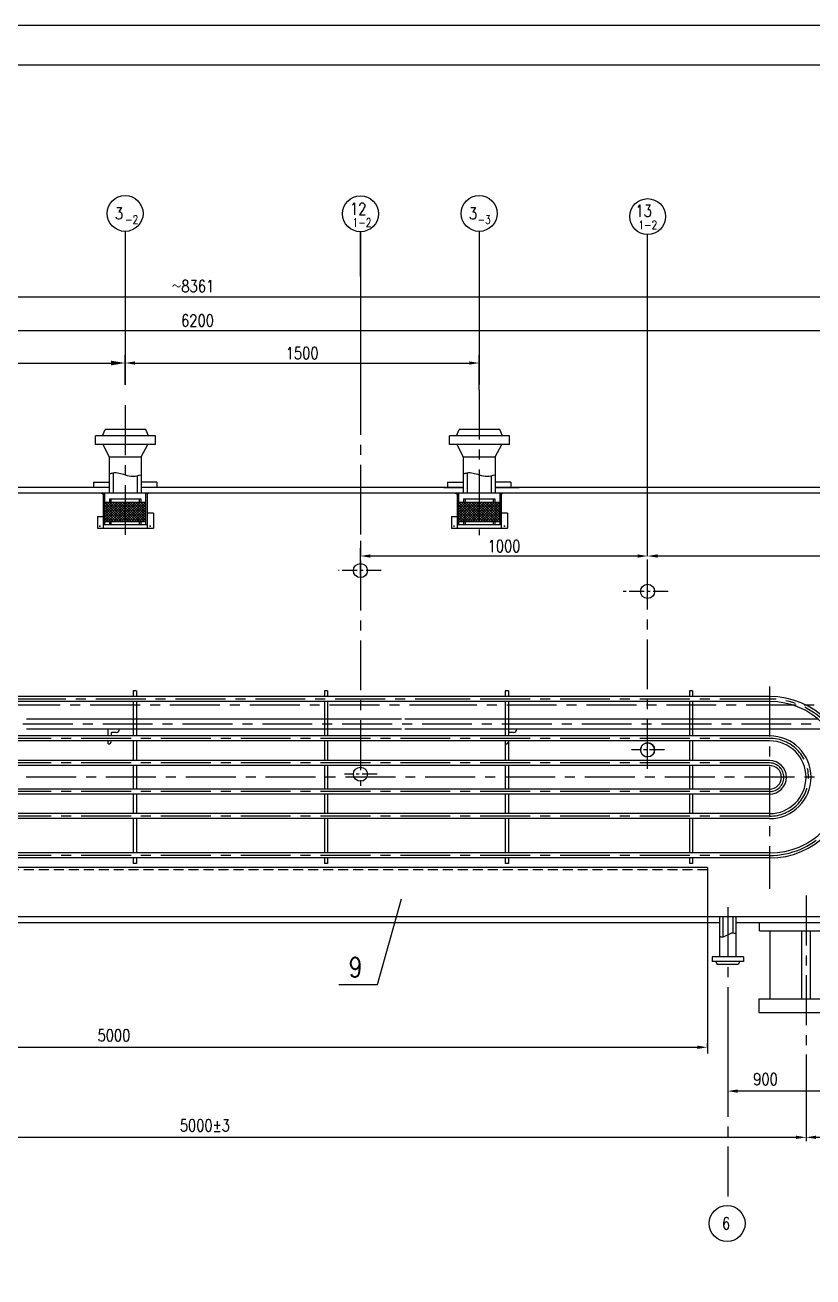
# Model space of a CAD drawing. Extents: x -4889 to 4059, y -4163 to -1605.
# Drawn here: x 3036.4 to 3233.8, y -3360.7 to -3046.9 of the extents above; entities that cross this region are included whole.
import ezdxf

# ---------------------------------------------------------------- set-up
doc = ezdxf.new("R2010")
doc.units = 0
doc.header["$LTSCALE"] = 5
doc.header["$MEASUREMENT"] = 0
for name, pattern in [('CENTERX2', [4, 2.5, -0.5, 0.5, -0.5]), ('DASHED', [0.75, 0.5, -0.25]), ('HIDDENX2', [0.75, 0.5, -0.25]), ('PHANTOM', [2.5, 1.25, -0.25, 0.25, -0.25, 0.25, -0.25])]:
    doc.linetypes.add(name, pattern=pattern)
doc.layers.get('0').update_dxf_attribs({"linetype": 'CONTINUOUS'})
doc.layers.get('DEFPOINTS').update_dxf_attribs({"linetype": 'CONTINUOUS'})
for name, color, linetype in [('0120001001', 7, 'CONTINUOUS'), ('0130001001', 1, 'CONTINUOUS'), ('0190001001', 1, 'CONTINUOUS'), ('0300001001', 1, 'CONTINUOUS'), ('CENTER', 7, 'CENTERX2'), ('CON', 7, 'CONTINUOUS'), ('DIMMEN', 7, 'CONTINUOUS'), ('HIDDEN', 5, 'HIDDENX2'), ('RED', 1, 'CONTINUOUS'), ('THICK', 1, 'CONTINUOUS'), ('YELLOW', 2, 'CONTINUOUS')]:
    doc.layers.add(name, color=color, linetype=linetype)
doc.styles.add('XW', font='ROMANS.SHX', dxfattribs={"width": 0.8, "height": 3})
doc.dimstyles.new('ARROWS', dxfattribs={"dimtxt": 3, "dimasz": 3.5, "dimexe": 1, "dimexo": 0, "dimgap": 1, "dimtad": 1, "dimdec": 4, "dimzin": 0, "dimdsep": 46, "dimtxsty": 'XW', "dimcen": 0.09, "dimclrt": 3, "dimadec": 0, "dimazin": 0, "dimtfac": 0.266667, "dimtdec": 4, "dimtmove": 2, "dimatfit": 3, "dimfxl": 0, "dimtolj": 1, "dimtzin": 0, "dimarcsym": 0})
doc.dimstyles.new('DIM1', dxfattribs={"dimtxt": 3, "dimasz": 3, "dimexe": 2, "dimexo": 1, "dimgap": 1, "dimtad": 0, "dimdec": 4, "dimzin": 0, "dimdsep": 46, "dimtxsty": 'XW', "dimcen": 2, "dimclrd": 7, "dimclre": 7, "dimclrt": 3, "dimadec": 0, "dimazin": 0, "dimtfac": 0.666667, "dimtdec": 4, "dimtofl": 0, "dimtmove": 2, "dimatfit": 3, "dimfxl": 0, "dimtvp": 1.333333, "dimtolj": 1, "dimtzin": 0, "dimarcsym": 0})
doc.dimstyles.new('DIM1$0', dxfattribs={"dimtxt": 3, "dimasz": 3, "dimexe": 2, "dimexo": 0, "dimgap": 1, "dimtad": 0, "dimdec": 4, "dimzin": 0, "dimdsep": 46, "dimtxsty": 'XW', "dimcen": 2, "dimclrd": 7, "dimclre": 7, "dimclrt": 3, "dimadec": 0, "dimazin": 0, "dimtfac": 0.666667, "dimtdec": 4, "dimtmove": 0, "dimatfit": 3, "dimfxl": 0, "dimtvp": 1.333333, "dimtolj": 1, "dimtzin": 0, "dimarcsym": 0})

# ---------------------------------------------------------------- blocks, each defined once
blk = doc.blocks.new('*D170')
at = {"layer": 'DEFPOINTS', "color": 0}
for p in [(2930.8, -3302.1), (3232.09, -3304.87), (2930.8, -3325.67)]:
    blk.add_point(p, dxfattribs=at)
at = {"layer": 'THICK', "color": 0, "lineweight": -2}
for p, q in [((2930.8, -3302.1), (2930.8, -3326.67)), ((3232.09, -3304.87), (3232.09, -3326.67)), ((3229.59, -3325.67), (2933.3, -3325.67))]:
    blk.add_line(p, q, dxfattribs=at)
at = {"layer": 'THICK', "color": 0}
for points in [[(2933.3, -3325.25), (2933.3, -3326.08), (2930.8, -3325.67)], [(3229.59, -3325.25), (3229.59, -3326.08), (3232.09, -3325.67)]]:
    blk.add_solid(points, dxfattribs=at)
at = {"layer": 'THICK', "color": 3, "insert": (3081.44, -3322.67), "char_height": 3, "attachment_point": 5, "style": 'XW'}
blk.add_mtext('\\A1;5000%%P3', dxfattribs=at)
blk = doc.blocks.new('*D171')
at = {"layer": 'DEFPOINTS', "color": 0}
for p in [(3287.25, -3123.43), (2889.52, -3162.74), (3287.25, -3162.74)]:
    blk.add_point(p, dxfattribs=at)
at = {"layer": 'DIMMEN', "color": 0, "lineweight": -2}
for p, q in [((2889.52, -3162.74), (2889.52, -3122.43)), ((2893.02, -3123.43), (3283.75, -3123.43)), ((3287.25, -3162.74), (3287.25, -3122.43))]:
    blk.add_line(p, q, dxfattribs=at)
at = {"layer": 'DIMMEN', "color": 0}
for points in [[(2893.02, -3122.84), (2893.02, -3124.01), (2889.52, -3123.43)], [(3283.75, -3122.84), (3283.75, -3124.01), (3287.25, -3123.43)]]:
    blk.add_solid(points, dxfattribs=at)
at = {"layer": 'DIMMEN', "color": 3, "insert": (3079.61, -3120.93), "char_height": 3, "attachment_point": 5, "style": 'XW'}
blk.add_mtext('\\A1;6200', dxfattribs=at)
blk = doc.blocks.new('*D172')
at = {"layer": 'DEFPOINTS', "color": 0}
for p in [(3330.04, -3115.03), (3330.04, -3201.51), (2772.98, -3235.41)]:
    blk.add_point(p, dxfattribs=at)
at = {"layer": 'DIMMEN', "color": 0, "lineweight": -2}
for p, q in [((2772.98, -3235.41), (2772.98, -3114.03)), ((2776.48, -3115.03), (3326.54, -3115.03)), ((3330.04, -3201.51), (3330.04, -3114.03))]:
    blk.add_line(p, q, dxfattribs=at)
at = {"layer": 'DIMMEN', "color": 0}
for points in [[(2776.48, -3114.44), (2776.48, -3115.61), (2772.98, -3115.03)], [(3326.54, -3114.44), (3326.54, -3115.61), (3330.04, -3115.03)]]:
    blk.add_solid(points, dxfattribs=at)
at = {"layer": 'DIMMEN', "color": 3, "insert": (3078.48, -3112.33), "char_height": 3, "attachment_point": 5, "style": 'XW'}
blk.add_mtext('\\A1;{\\fRomanS|b0|i0|c134|p2;\\H0.7083x;\\C256;～}8361', dxfattribs=at)
blk = doc.blocks.new('*D168')
at = {"layer": 'DEFPOINTS', "color": 0}
for p in [(2909.98, -3270.29), (3207.35, -3303.1), (3207.35, -3303.1)]:
    blk.add_point(p, dxfattribs=at)
at = {"layer": 'THICK', "color": 0, "lineweight": -2}
for p, q in [((2909.98, -3270.29), (2909.98, -3304.1)), ((2912.48, -3303.1), (3204.85, -3303.1)), ((3207.35, -3303.1), (3207.35, -3302.1))]:
    blk.add_line(p, q, dxfattribs=at)
at = {"layer": 'THICK', "color": 0}
for points in [[(2912.48, -3302.68), (2912.48, -3303.51), (2909.98, -3303.1)], [(3204.85, -3302.68), (3204.85, -3303.51), (3207.35, -3303.1)]]:
    blk.add_solid(points, dxfattribs=at)
at = {"layer": 'THICK', "color": 3, "insert": (3058.66, -3300.1), "char_height": 3, "attachment_point": 5, "style": 'XW'}
blk.add_mtext('\\A1;5000', dxfattribs=at)
blk = doc.blocks.new('*D154')
at = {"color": 0, "lineweight": -2}
for p, q in [((3192.37, -3179.96), (3192.37, -3177.96)), ((3287.25, -3184.56), (3287.25, -3177.96)), ((3284.75, -3179.96), (3194.87, -3179.96))]:
    blk.add_line(p, q, dxfattribs=at)
at = {"color": 0}
for points in [[(3194.87, -3179.54), (3194.87, -3180.37), (3192.37, -3179.96)], [(3284.75, -3179.54), (3284.75, -3180.37), (3287.25, -3179.96)]]:
    blk.add_solid(points, dxfattribs=at)
at = {"layer": 'DEFPOINTS', "color": 0}
for p in [(3192.37, -3179.96), (3192.37, -3179.96), (3287.25, -3184.56)]:
    blk.add_point(p, dxfattribs=at)
at = {"color": 3, "insert": (3248.34, -3177.01), "char_height": 3, "attachment_point": 5, "style": 'XW'}
blk.add_mtext('\\A1;1700', dxfattribs=at)
blk = doc.blocks.new('*D155')
at = {"color": 0, "lineweight": -2}
for p, q in [((3120.43, -3184.75), (3120.43, -3177.96)), ((3192.37, -3179.96), (3192.37, -3177.96)), ((3189.87, -3179.96), (3122.93, -3179.96))]:
    blk.add_line(p, q, dxfattribs=at)
at = {"color": 0}
for points in [[(3122.93, -3179.54), (3122.93, -3180.37), (3120.43, -3179.96)], [(3189.87, -3179.54), (3189.87, -3180.37), (3192.37, -3179.96)]]:
    blk.add_solid(points, dxfattribs=at)
at = {"layer": 'DEFPOINTS', "color": 0}
for p in [(3120.43, -3179.96), (3192.37, -3179.96), (3120.43, -3184.75)]:
    blk.add_point(p, dxfattribs=at)
at = {"color": 3, "insert": (3156.4, -3177.46), "char_height": 3, "attachment_point": 5, "style": 'XW'}
blk.add_mtext('\\A1;1000', dxfattribs=at)
blk = doc.blocks.new('*D143')
at = {"layer": 'DEFPOINTS', "color": 0}
for p in [(3212.44, -3297.81), (3268.8, -3309.5), (3212.44, -3314.08)]:
    blk.add_point(p, dxfattribs=at)
at = {"layer": 'THICK', "color": 0, "lineweight": -2}
for p, q in [((3212.44, -3297.81), (3212.44, -3315.08)), ((3268.8, -3309.5), (3268.8, -3315.08)), ((3266.3, -3314.08), (3214.94, -3314.08))]:
    blk.add_line(p, q, dxfattribs=at)
at = {"layer": 'THICK', "color": 0}
for points in [[(3214.94, -3313.66), (3214.94, -3314.49), (3212.44, -3314.08)], [(3266.3, -3313.66), (3266.3, -3314.49), (3268.8, -3314.08)]]:
    blk.add_solid(points, dxfattribs=at)
at = {"layer": 'THICK', "color": 3, "insert": (3221.91, -3311.08), "char_height": 3, "attachment_point": 5, "style": 'XW'}
blk.add_mtext('\\A1;900', dxfattribs=at)
blk = doc.blocks.new('*D144')
at = {"layer": 'DEFPOINTS', "color": 0}
for p in [(3232.09, -3309.19), (3287.25, -3314.09), (3232.09, -3325.67)]:
    blk.add_point(p, dxfattribs=at)
at = {"layer": 'THICK', "color": 0, "lineweight": -2}
for p, q in [((3232.09, -3309.19), (3232.09, -3326.67)), ((3287.25, -3314.09), (3287.25, -3326.67)), ((3284.75, -3325.67), (3234.59, -3325.67))]:
    blk.add_line(p, q, dxfattribs=at)
at = {"layer": 'THICK', "color": 0}
for points in [[(3234.59, -3325.25), (3234.59, -3326.08), (3232.09, -3325.67)], [(3284.75, -3325.25), (3284.75, -3326.08), (3287.25, -3325.67)]]:
    blk.add_solid(points, dxfattribs=at)
at = {"layer": 'THICK', "color": 3, "insert": (3260.05, -3322.67), "char_height": 3, "attachment_point": 5, "style": 'XW'}
blk.add_mtext('\\A1;750', dxfattribs=at)
blk = doc.blocks.new('*D182')
at = {"layer": 'DEFPOINTS', "color": 0}
for p in [(3061.46, -3131.58), (3061.46, -3137.08), (2994.16, -3142.19)]:
    blk.add_point(p, dxfattribs=at)
at = {"layer": 'DIMMEN', "color": 0, "lineweight": -2}
for p, q in [((2994.16, -3142.19), (2994.16, -3130.58)), ((2997.66, -3131.58), (3057.96, -3131.58)), ((3061.46, -3137.08), (3061.46, -3130.58))]:
    blk.add_line(p, q, dxfattribs=at)
at = {"layer": 'DIMMEN', "color": 0}
for points in [[(2997.66, -3131), (2997.66, -3132.17), (2994.16, -3131.58)], [(3057.96, -3131), (3057.96, -3132.17), (3061.46, -3131.58)]]:
    blk.add_solid(points, dxfattribs=at)
at = {"layer": 'DIMMEN', "color": 3, "insert": (3027.81, -3129.08), "char_height": 3, "attachment_point": 5, "style": 'XW'}
blk.add_mtext('\\A1;1000', dxfattribs=at)
blk = doc.blocks.new('*D203')
at = {"layer": 'DEFPOINTS', "color": 0}
for p in [(3150.17, -3131.58), (3061.46, -3137.08), (3150.17, -3138.27)]:
    blk.add_point(p, dxfattribs=at)
at = {"layer": 'THICK', "color": 0, "lineweight": -2}
for p, q in [((3061.46, -3137.08), (3061.46, -3129.58)), ((3063.96, -3131.58), (3147.67, -3131.58)), ((3150.17, -3138.27), (3150.17, -3129.58))]:
    blk.add_line(p, q, dxfattribs=at)
at = {"layer": 'THICK', "color": 0}
for points in [[(3063.96, -3131.17), (3063.96, -3132), (3061.46, -3131.58)], [(3147.67, -3131.17), (3147.67, -3132), (3150.17, -3131.58)]]:
    blk.add_solid(points, dxfattribs=at)
at = {"layer": 'THICK', "color": 3, "insert": (3105.82, -3129.08), "char_height": 3, "attachment_point": 5, "style": 'XW'}
blk.add_mtext('\\A1;1500', dxfattribs=at)
blk = doc.blocks.new('*D219')
at = {"layer": 'DEFPOINTS', "color": 0}
for p in [(4059.19, -3323.64), (4034.19, -3329.3), (4059.19, -3329.3), (3131.77, -3515.1), (3132.31, -3515.1), (3132.31, -3527.06)]:
    blk.add_point(p, dxfattribs=at)
at = {"layer": 'THICK', "color": 0, "lineweight": -2}
for p, q in [((4034.19, -3329.3), (4034.19, -3322.64)), ((4059.19, -3329.3), (4059.19, -3322.64)), ((4036.69, -3323.64), (4056.69, -3323.64)), ((3131.77, -3515.1), (3131.77, -3529.06)), ((3132.31, -3515.1), (3132.31, -3529.06)), ((3129.27, -3527.06), (3126.77, -3527.06)), ((3131.77, -3527.06), (3132.31, -3527.06)), ((3134.81, -3527.06), (3137.31, -3527.06))]:
    blk.add_line(p, q, dxfattribs=at)
at = {"layer": 'THICK', "color": 0}
for points in [[(4036.69, -3323.23), (4036.69, -3324.06), (4034.19, -3323.64)], [(4056.69, -3323.23), (4056.69, -3324.06), (4059.19, -3323.64)], [(3129.27, -3526.65), (3129.27, -3527.48), (3131.77, -3527.06)], [(3134.81, -3526.65), (3134.81, -3527.48), (3132.31, -3527.06)]]:
    blk.add_solid(points, dxfattribs=at)
at = {"layer": 'THICK', "color": 3, "char_height": 3, "attachment_point": 5, "style": 'XW'}
for s, insert in [('\\A1;25.0000', (4046.69, -3320.64)), ('\\A1;5', (3136.14, -3525))]:
    blk.add_mtext(s, dxfattribs=dict(at, insert=insert))

msp = doc.modelspace()

# ---------------------------------------------------------------- linework, layer by layer
for p, q in [((2710.931, -3046.86273), (3551.931, -3046.86273)), ((3120.42736, -3109.87571), (3120.42736, -3098.67486)), ((3130.61404, -3266.0083), (3124.57718, -3287.48322)), ((3207.35048, -3270.40995), (3207.35048, -3304.61616)), ((3124.57718, -3287.48322), (3115.01545, -3287.48322))]:
    msp.add_line(p, q)
at = {"linetype": 'CENTERX2'}
for p, q in [((3120.42736, -3137.08016), (3120.42736, -3179.95702)), ((3150.1733, -3138.27099), (3150.1733, -3174.72397)), ((3061.45946, -3142.18505), (3061.45946, -3174.72397)), ((3120.42736, -3161.12369), (3120.42736, -3237.52408)), ((3192.37315, -3233.34105), (3192.37315, -3177.95702)), ((3145.20784, -3217.32662), (2852.70185, -3217.32662)), ((3229.57821, -3217.32662), (3145.20784, -3217.32662)), ((3349.06503, -3217.32662), (3229.57821, -3217.32662)), ((3268.36042, -3222.11573), (2900.45635, -3222.11573)), ((3232.08703, -3265.05868), (3232.08703, -3304.87203)), ((3212.44473, -3267.98942), (3212.44473, -3342.76963))]:
    msp.add_line(p, q, dxfattribs=at)
at = {"color": 1}
for p, q in [((3057.45946, -3155.09139), (3057.45946, -3164.24329)), ((3065.45946, -3155.09139), (3065.45946, -3164.24329)), ((3146.1733, -3155.09139), (3146.1733, -3164.24329)), ((3154.1733, -3155.09139), (3154.1733, -3164.24329)), ((3058.45946, -3159.09655), (3058.45946, -3164.24329)), ((3064.45946, -3159.86774), (3064.45946, -3164.24329)), ((3147.1733, -3159.09655), (3147.1733, -3164.24329)), ((3153.1733, -3159.86774), (3153.1733, -3164.24329)), ((3210.40137, -3270.40995), (3210.39642, -3280.45408)), ((3211.19722, -3270.40995), (3211.19722, -3275.42899)), ((3213.69223, -3270.40995), (3213.69223, -3274.40651)), ((3214.48809, -3270.40995), (3214.49304, -3280.45408))]:
    msp.add_line(p, q, dxfattribs=at)
at = {"linetype": 'CENTERX2', "ltscale": 0.3}
for p, q in [((3125.58589, -3183.61105), (3114.92369, -3183.61105)), ((3197.53168, -3188.81966), (3185.80881, -3188.81966)), ((3196.56659, -3228.5553), (3188.35459, -3228.5553)), ((3124.62081, -3234.65393), (3116.40881, -3234.65393))]:
    msp.add_line(p, q, dxfattribs=at)
at = {"color": 7, "linetype": 'CENTERX2'}
msp.add_line((3249.17424, -3235.40995), (2759.5337, -3235.40995), dxfattribs=at)
at = {"color": 0}
for points in [[(3057.45946, -3159.40219), (3058.44942, -3159.09813), (3061.45946, -3159.58518), (3063.51909, -3159.97481), (3065.45946, -3159.58299)], [(3146.1733, -3159.40219), (3147.16326, -3159.09813), (3150.1733, -3159.58518), (3152.23293, -3159.97481), (3154.1733, -3159.58299)]]:
    msp.add_spline(points, degree=3, dxfattribs=at)
msp.add_open_spline([(3210.39897, -3275.27911), (3210.60824, -3275.35496), (3211.68068, -3275.72902), (3213.2194, -3274.08346), (3214.27615, -3274.49907), (3214.49011, -3274.51322)], degree=3, knots=[1.315795693, 1.315795693, 1.315795693, 1.315795693, 2.062424706, 5.021122897, 5.809961222, 5.809961222, 5.809961222, 5.809961222], dxfattribs=at)
at = {"layer": '0120001001', "color": 1}
for p, q in [((3044.29597, -3162.74329), (2995.59571, -3162.74329)), ((3057.45946, -3162.74329), (3044.29597, -3162.74329)), ((3133.32201, -3162.74329), (3065.45946, -3162.74329)), ((3146.1733, -3162.74329), (3106.71035, -3162.74329)), ((3141.32081, -3162.74329), (3146.1733, -3162.74329)), ((3146.1733, -3162.74329), (3144.59252, -3162.74329)), ((3146.1733, -3162.74329), (3146.16027, -3162.74329)), ((3154.1733, -3162.74329), (3160.18785, -3162.74329)), ((3160.18785, -3162.74329), (3154.1733, -3162.74329)), ((3154.1733, -3162.74329), (3160.18785, -3162.74329)), ((3154.1733, -3162.74329), (3160.18785, -3162.74329)), ((3160.98785, -3162.74329), (3154.1733, -3162.74329)), ((3244.74115, -3162.74329), (3154.1733, -3162.74329)), ((3154.1733, -3162.74329), (3157.32579, -3162.74329)), ((3154.1733, -3162.74329), (3157.16681, -3162.74329)), ((3203.09597, -3164.24329), (2963.38247, -3164.24329)), ((3289.24956, -3164.24329), (3203.09597, -3164.24329)), ((3063.50083, -3213.7647), (3063.50083, -3215.17429)), ((3063.50083, -3216.42429), (3063.50083, -3225.03805)), ((3063.50083, -3216.42429), (3063.50083, -3225.03805)), ((3064.30083, -3213.7647), (3064.30083, -3215.17429)), ((3064.30083, -3216.42429), (3064.30083, -3225.03805)), ((3064.30083, -3216.42429), (3064.30083, -3225.03805)), ((3111.4026, -3213.7647), (3111.4026, -3215.17429)), ((3111.4026, -3216.42429), (3111.4026, -3225.03805)), ((3111.4026, -3216.42429), (3111.4026, -3225.03805)), ((3112.2026, -3213.7647), (3112.2026, -3215.17429)), ((3112.2026, -3216.42429), (3112.2026, -3225.03805)), ((3112.2026, -3216.42429), (3112.2026, -3225.03805)), ((3156.70681, -3213.7647), (3156.70681, -3215.17429)), ((3157.50681, -3213.7647), (3156.70681, -3213.7647)), ((3156.70681, -3216.42429), (3156.70681, -3225.03805)), ((3157.50681, -3213.7647), (3157.50681, -3215.17429)), ((3157.50681, -3216.42429), (3157.50681, -3225.03805)), ((3202.84128, -3213.7647), (3202.84128, -3215.17429)), ((3203.64128, -3213.7647), (3202.84128, -3213.7647)), ((3202.84128, -3216.42429), (3202.84128, -3225.03805)), ((3203.64128, -3213.7647), (3203.64128, -3215.17429)), ((3203.64128, -3216.42429), (3203.64128, -3225.03805)), ((3130.745, -3223.36573), (3036.79425, -3223.36573)), ((3215.61101, -3223.36573), (3131.545, -3223.36573)), ((3232.58151, -3223.36573), (3203.64128, -3223.36573)), ((3237.61665, -3223.36573), (3232.58151, -3223.36573)), ((3063.50083, -3226.28805), (3063.50083, -3231.20564)), ((3063.50083, -3226.28805), (3063.50083, -3231.20564)), ((3064.30083, -3226.28805), (3064.30083, -3231.20564)), ((3064.30083, -3226.28805), (3064.30083, -3231.20564)), ((3111.4026, -3226.28805), (3111.4026, -3231.20564)), ((3111.4026, -3226.28805), (3111.4026, -3231.20564)), ((3112.2026, -3226.28805), (3112.2026, -3231.20564)), ((3112.2026, -3226.28805), (3112.2026, -3231.20564)), ((3156.70681, -3226.28805), (3156.70681, -3231.20564)), ((3157.50681, -3226.28805), (3157.50681, -3231.20564)), ((3202.84128, -3226.28805), (3202.84128, -3231.20564)), ((3203.64128, -3226.28805), (3203.64128, -3231.20564)), ((3063.50083, -3232.45564), (3063.50083, -3238.36426)), ((3063.50083, -3232.45564), (3063.50083, -3238.36426)), ((3064.30083, -3232.45564), (3064.30083, -3238.36426)), ((3064.30083, -3232.45564), (3064.30083, -3238.36426)), ((3111.4026, -3232.45564), (3111.4026, -3238.36426)), ((3111.4026, -3232.45564), (3111.4026, -3238.36426)), ((3112.2026, -3232.45564), (3112.2026, -3238.36426)), ((3112.2026, -3232.45564), (3112.2026, -3238.36426)), ((3156.70681, -3232.45564), (3156.70681, -3238.36426)), ((3157.50681, -3232.45564), (3157.50681, -3238.36426)), ((3202.84128, -3232.45564), (3202.84128, -3238.36426)), ((3203.64128, -3232.45564), (3203.64128, -3238.36426)), ((3063.50083, -3239.61426), (3063.50083, -3244.53186)), ((3063.50083, -3239.61426), (3063.50083, -3244.53186)), ((3064.30083, -3239.61426), (3064.30083, -3244.53186)), ((3064.30083, -3239.61426), (3064.30083, -3244.53186)), ((3111.4026, -3239.61426), (3111.4026, -3244.53186)), ((3111.4026, -3239.61426), (3111.4026, -3244.53186)), ((3112.2026, -3239.61426), (3112.2026, -3244.53186)), ((3112.2026, -3239.61426), (3112.2026, -3244.53186)), ((3156.70681, -3239.61426), (3156.70681, -3244.53186)), ((3157.50681, -3239.61426), (3157.50681, -3244.53186)), ((3202.84128, -3239.61426), (3202.84128, -3244.53186)), ((3203.64128, -3239.61426), (3203.64128, -3244.53186)), ((3063.50083, -3245.78186), (3063.50083, -3254.39562)), ((3063.50083, -3245.78186), (3063.50083, -3254.39562)), ((3064.30083, -3245.78186), (3064.30083, -3254.39562)), ((3064.30083, -3245.78186), (3064.30083, -3254.39562)), ((3111.4026, -3245.78186), (3111.4026, -3254.39562)), ((3111.4026, -3245.78186), (3111.4026, -3254.39562)), ((3112.2026, -3245.78186), (3112.2026, -3254.39562)), ((3112.2026, -3245.78186), (3112.2026, -3254.39562)), ((3156.70681, -3245.78186), (3156.70681, -3254.39562)), ((3157.50681, -3245.78186), (3157.50681, -3254.39562)), ((3202.84128, -3245.78186), (3202.84128, -3254.39562)), ((3203.64128, -3245.78186), (3203.64128, -3254.39562)), ((3063.50083, -3255.64562), (3063.50083, -3257.05521)), ((3064.30083, -3255.64562), (3064.30083, -3257.05521)), ((3111.4026, -3255.64562), (3111.4026, -3257.05521)), ((3112.2026, -3255.64562), (3112.2026, -3257.05521)), ((3156.70681, -3255.64562), (3156.70681, -3257.05521)), ((3157.50681, -3255.64562), (3157.50681, -3257.05521)), ((3202.84128, -3255.64562), (3202.84128, -3257.05521)), ((3203.64128, -3255.64562), (3203.64128, -3257.05521)), ((3207.35048, -3258.04409), (2922.22598, -3258.04409)), ((3207.35048, -3258.04409), (3207.35048, -3270.40995)), ((3266.74912, -3270.40995), (2887.52231, -3270.40995)), ((3110.41749, -3271.90995), (3004.72248, -3271.90995)), ((3210.40063, -3271.90995), (3110.41749, -3271.90995)), ((3233.23832, -3271.90995), (3214.48883, -3271.90995)), ((3266.74895, -3271.90995), (3233.23832, -3271.90995))]:
    msp.add_line(p, q, dxfattribs=at)
at = {"layer": '0130001001'}
for p, q in [((3243.94236, -3291.02495), (3220.2317, -3291.02495)), ((3220.2317, -3291.02495), (3220.2317, -3294.39462)), ((3220.2317, -3294.39462), (3243.94236, -3294.39462))]:
    msp.add_line(p, q, dxfattribs=at)
at = {"layer": '0190001001', "color": 1}
for p, q in [((3220.38558, -3273.91062), (3220.38558, -3271.90995)), ((3220.38558, -3273.91062), (3224.95153, -3273.91062)), ((3223.05163, -3291.02495), (3223.05163, -3273.91062)), ((3223.32051, -3273.91062), (3244.05988, -3273.91062)), ((3230.91209, -3273.91062), (3230.91209, -3291.02495)), ((3233.16209, -3291.02495), (3233.16209, -3273.91062))]:
    msp.add_line(p, q, dxfattribs=at)
at = {"layer": '0300001001'}
for p, q in [((3055.93882, -3164.24329), (3055.92615, -3172.05424)), ((3056.31371, -3164.24329), (3056.31371, -3172.05424)), ((3057.54314, -3165.63164), (3065.37579, -3165.63164)), ((3057.54314, -3165.63164), (3057.54314, -3166.45425)), ((3057.91433, -3165.63164), (3057.91433, -3166.45425)), ((3065.00459, -3165.63164), (3065.00459, -3166.45425)), ((3065.37579, -3165.63164), (3065.37579, -3166.45425)), ((3066.60522, -3164.24329), (3066.60522, -3172.05424)), ((3066.99278, -3164.24329), (3066.99278, -3172.05424)), ((3144.65266, -3164.24329), (3144.63999, -3172.05424)), ((3145.02754, -3164.24329), (3145.02754, -3172.05424)), ((3146.25698, -3165.63164), (3154.08962, -3165.63164)), ((3146.25698, -3165.63164), (3146.25698, -3166.45425)), ((3146.62817, -3165.63164), (3146.62817, -3166.45425)), ((3153.71843, -3165.63164), (3153.71843, -3166.45425)), ((3154.08962, -3165.63164), (3154.08962, -3166.45425)), ((3155.31905, -3164.24329), (3155.31905, -3172.05424)), ((3155.70661, -3164.24329), (3155.70661, -3172.05424)), ((3056.31371, -3166.48047), (3066.60522, -3166.45425)), ((3068.58917, -3169.19838), (3066.99278, -3169.19838)), ((3068.58917, -3169.19838), (3068.58917, -3172.9547)), ((3145.02754, -3166.48047), (3155.31905, -3166.45425)), ((3157.303, -3169.19838), (3155.70661, -3169.19838)), ((3157.303, -3169.19838), (3157.303, -3172.9547)), ((3054.56584, -3170.06847), (3055.92615, -3170.06847)), ((3054.56584, -3170.06847), (3054.56584, -3172.9547)), ((3054.99856, -3172.43955), (3055.30711, -3172.43955)), ((3055.14821, -3172.29348), (3055.14821, -3172.60264)), ((3055.92615, -3172.05424), (3066.99278, -3172.05424)), ((3056.31371, -3171.33108), (3066.60522, -3171.33108)), ((3057.54314, -3171.33108), (3057.54314, -3172.05424)), ((3057.91433, -3171.33108), (3057.91433, -3172.05424)), ((3065.00459, -3171.33108), (3065.00459, -3172.05424)), ((3065.37579, -3171.33108), (3065.37579, -3172.05424)), ((3067.92037, -3172.43955), (3067.61182, -3172.43955)), ((3067.77072, -3172.29348), (3067.77072, -3172.60264)), ((3143.27967, -3170.06847), (3144.63999, -3170.06847)), ((3143.27967, -3170.06847), (3143.27967, -3172.9547)), ((3143.71239, -3172.43955), (3144.02095, -3172.43955)), ((3143.86205, -3172.29348), (3143.86205, -3172.60264)), ((3144.63999, -3172.05424), (3155.70661, -3172.05424)), ((3145.02754, -3171.33108), (3155.31905, -3171.33108)), ((3146.25698, -3171.33108), (3146.25698, -3172.05424)), ((3146.62817, -3171.33108), (3146.62817, -3172.05424)), ((3153.71843, -3171.33108), (3153.71843, -3172.05424)), ((3154.08962, -3171.33108), (3154.08962, -3172.05424)), ((3156.63421, -3172.43955), (3156.32565, -3172.43955)), ((3156.48455, -3172.29348), (3156.48455, -3172.60264)), ((3054.56584, -3172.9547), (3068.58917, -3172.9547)), ((3143.27967, -3172.9547), (3157.303, -3172.9547))]:
    msp.add_line(p, q, dxfattribs=at)
at = {"layer": '0300001001', "color": 0}
for p, q in [((3056.28749, -3166.45425), (3061.16432, -3171.33108)), ((3056.28749, -3167.74724), (3059.87132, -3171.33108)), ((3058.22698, -3166.45425), (3056.31371, -3168.36752)), ((3058.87348, -3166.45425), (3056.31371, -3169.01402)), ((3059.51997, -3166.45425), (3056.31371, -3169.66051)), ((3060.16647, -3166.45425), (3056.31371, -3170.30701)), ((3060.81297, -3166.45425), (3056.31371, -3170.95351)), ((3056.93399, -3166.45425), (3056.31371, -3167.07453)), ((3057.58048, -3166.45425), (3056.31371, -3167.72102)), ((3056.31371, -3167.12697), (3060.51782, -3171.33108)), ((3056.31371, -3168.41996), (3059.22483, -3171.33108)), ((3056.31371, -3169.06646), (3058.57833, -3171.33108)), ((3061.45946, -3166.45425), (3056.58264, -3171.33108)), ((3056.93399, -3166.45425), (3061.81081, -3171.33108)), ((3062.10596, -3166.45425), (3057.22914, -3171.33108)), ((3057.58048, -3166.45425), (3062.45731, -3171.33108)), ((3062.75246, -3166.45425), (3057.87563, -3171.33108)), ((3058.22698, -3166.45425), (3063.10381, -3171.33108)), ((3063.39895, -3166.45425), (3058.52213, -3171.33108)), ((3058.87348, -3166.45425), (3063.7503, -3171.33108)), ((3064.04545, -3166.45425), (3059.16863, -3171.33108)), ((3059.51997, -3166.45425), (3064.3968, -3171.33108)), ((3064.69195, -3166.45425), (3059.81512, -3171.33108)), ((3060.16647, -3166.45425), (3065.0433, -3171.33108)), ((3065.33844, -3166.45425), (3060.46162, -3171.33108)), ((3060.81297, -3166.45425), (3065.68979, -3171.33108)), ((3065.98494, -3166.45425), (3061.10812, -3171.33108)), ((3061.45946, -3166.45425), (3066.33629, -3171.33108)), ((3066.63144, -3166.45425), (3061.75461, -3171.33108)), ((3066.63144, -3166.45425), (3061.8472, -3171.23849)), ((3062.10596, -3166.45425), (3066.60522, -3170.95351)), ((3066.60522, -3167.12697), (3062.40111, -3171.33108)), ((3062.75246, -3166.45425), (3066.60522, -3170.30701)), ((3066.60522, -3167.77346), (3063.04761, -3171.33108)), ((3063.39895, -3166.45425), (3066.60522, -3169.66051)), ((3066.60522, -3168.41996), (3063.6941, -3171.33108)), ((3064.04545, -3166.45425), (3066.60522, -3169.01402)), ((3066.60522, -3169.06646), (3064.3406, -3171.33108)), ((3064.69195, -3166.45425), (3066.60522, -3168.36752)), ((3065.33844, -3166.45425), (3066.60522, -3167.72102)), ((3065.98494, -3166.45425), (3066.60522, -3167.07453)), ((3145.00133, -3166.45425), (3149.87815, -3171.33108)), ((3145.00133, -3167.74724), (3148.58516, -3171.33108)), ((3146.94082, -3166.45425), (3145.02754, -3168.36752)), ((3147.58731, -3166.45425), (3145.02754, -3169.01402)), ((3148.23381, -3166.45425), (3145.02754, -3169.66051)), ((3148.88031, -3166.45425), (3145.02754, -3170.30701)), ((3149.5268, -3166.45425), (3145.02754, -3170.95351)), ((3145.64782, -3166.45425), (3145.02754, -3167.07453)), ((3146.29432, -3166.45425), (3145.02754, -3167.72102)), ((3145.02754, -3167.12697), (3149.23165, -3171.33108)), ((3145.02754, -3168.41996), (3147.93866, -3171.33108)), ((3145.02754, -3169.06646), (3147.29216, -3171.33108)), ((3150.1733, -3166.45425), (3145.29647, -3171.33108)), ((3145.64782, -3166.45425), (3150.52465, -3171.33108)), ((3150.8198, -3166.45425), (3145.94297, -3171.33108)), ((3146.29432, -3166.45425), (3151.17115, -3171.33108)), ((3151.46629, -3166.45425), (3146.58947, -3171.33108)), ((3146.94082, -3166.45425), (3151.81764, -3171.33108)), ((3152.11279, -3166.45425), (3147.23596, -3171.33108)), ((3147.58731, -3166.45425), (3152.46414, -3171.33108)), ((3152.75929, -3166.45425), (3147.88246, -3171.33108)), ((3148.23381, -3166.45425), (3153.11064, -3171.33108)), ((3153.40578, -3166.45425), (3148.52896, -3171.33108)), ((3148.88031, -3166.45425), (3153.75713, -3171.33108)), ((3154.05228, -3166.45425), (3149.17545, -3171.33108)), ((3149.5268, -3166.45425), (3154.40363, -3171.33108)), ((3154.69878, -3166.45425), (3149.82195, -3171.33108)), ((3150.1733, -3166.45425), (3155.05013, -3171.33108)), ((3155.34527, -3166.45425), (3150.46845, -3171.33108)), ((3155.34527, -3166.45425), (3150.56104, -3171.23849)), ((3150.8198, -3166.45425), (3155.31905, -3170.95351)), ((3155.31905, -3167.12697), (3151.11494, -3171.33108)), ((3151.46629, -3166.45425), (3155.31905, -3170.30701)), ((3155.31905, -3167.77346), (3151.76144, -3171.33108)), ((3152.11279, -3166.45425), (3155.31905, -3169.66051)), ((3155.31905, -3168.41996), (3152.40794, -3171.33108)), ((3152.75929, -3166.45425), (3155.31905, -3169.01402)), ((3155.31905, -3169.06646), (3153.05444, -3171.33108)), ((3153.40578, -3166.45425), (3155.31905, -3168.36752)), ((3154.05228, -3166.45425), (3155.31905, -3167.72102)), ((3154.69878, -3166.45425), (3155.31905, -3167.07453)), ((3056.31371, -3169.71295), (3057.93183, -3171.33108)), ((3056.31371, -3170.35945), (3057.28534, -3171.33108)), ((3056.31371, -3171.00595), (3056.63884, -3171.33108)), ((3066.60522, -3169.71295), (3064.9871, -3171.33108)), ((3066.60522, -3170.35945), (3065.63359, -3171.33108)), ((3066.60522, -3171.00595), (3066.28009, -3171.33108)), ((3145.02754, -3169.71295), (3146.64567, -3171.33108)), ((3145.02754, -3170.35945), (3145.99917, -3171.33108)), ((3145.02754, -3171.00595), (3145.35267, -3171.33108)), ((3155.31905, -3169.71295), (3153.70093, -3171.33108)), ((3155.31905, -3170.35945), (3154.34743, -3171.33108)), ((3155.31905, -3171.00595), (3154.99393, -3171.33108))]:
    msp.add_line(p, q, dxfattribs=at)
at = {"layer": '0300001001', "color": 0, "linetype": 'DASHED'}
for p, q in [((3055.92615, -3172.05424), (3055.92615, -3172.9547)), ((3066.99278, -3172.05424), (3066.99278, -3172.9547)), ((3144.63999, -3172.05424), (3144.63999, -3172.9547)), ((3155.70661, -3172.05424), (3155.70661, -3172.9547))]:
    msp.add_line(p, q, dxfattribs=at)
at = {"layer": 'CENTER'}
msp.add_line((3222.9404, -3212.6988), (3222.9404, -3263.37128), dxfattribs=at)
at = {"layer": 'CENTER', "color": 7}
for p, q in [((3146.61503, -3215.79929), (2821.59785, -3215.79929)), ((3222.9404, -3215.79929), (3146.61503, -3215.79929)), ((3222.9404, -3225.66305), (2821.76283, -3225.66305)), ((3222.9404, -3231.83064), (2821.73, -3231.83064)), ((3222.9404, -3238.98926), (2821.77333, -3238.98926)), ((3222.9404, -3245.15686), (2821.91689, -3245.15686)), ((3222.9404, -3255.02062), (2821.91027, -3255.02062))]:
    msp.add_line(p, q, dxfattribs=at)
for radius in [19.61067, 9.74691, 3.57931]:
    msp.add_arc((3222.9404, -3235.40995), radius, 270, 90, dxfattribs=at)
at = {"layer": 'CON', "color": 1, "linetype": 'PHANTOM'}
for p, q in [((3055.45882, -3164.24329), (3055.93882, -3164.24329)), ((3067.47278, -3164.24329), (3066.99278, -3164.24329)), ((3144.17266, -3164.24329), (3144.65266, -3164.24329)), ((3156.18661, -3164.24329), (3155.70661, -3164.24329))]:
    msp.add_line(p, q, dxfattribs=at)
at = {"layer": 'CON', "linetype": 'ByBlock'}
for points in [[(3055.45882, -3164.24329), (3055.93882, -3164.24329), (3055.93249, -3164.76542)], [(3067.47278, -3164.24329), (3066.99278, -3164.24329), (3066.99911, -3164.76542)], [(3144.17266, -3164.24329), (3144.65266, -3164.24329), (3144.64632, -3164.76542)], [(3156.18661, -3164.24329), (3155.70661, -3164.24329), (3155.71295, -3164.76542)]]:
    msp.add_solid(points, dxfattribs=at)
at = {"layer": 'DIMMEN', "color": 0}
for p, q in [((3061.45946, -3098.67486), (3061.45946, -3137.08016)), ((3120.42736, -3098.67486), (3120.42736, -3137.08016)), ((3150.1733, -3098.58664), (3150.1733, -3136.99195))]:
    msp.add_line(p, q, dxfattribs=at)
at = {"layer": 'DIMMEN', "color": 1}
for p, q in [((3054.00936, -3151.96763), (3054.00936, -3149.84503)), ((3069.04714, -3149.84503), (3054.00936, -3149.84503)), ((3055.76472, -3149.84503), (3056.44083, -3148.28281)), ((3066.61568, -3148.28281), (3056.44083, -3148.28281)), ((3067.29178, -3149.84503), (3066.61568, -3148.28281)), ((3069.04714, -3151.96763), (3069.04714, -3149.84503)), ((3142.7232, -3151.96763), (3142.7232, -3149.84503)), ((3157.76098, -3149.84503), (3142.7232, -3149.84503)), ((3144.47856, -3149.84503), (3145.15466, -3148.28281)), ((3155.32951, -3148.28281), (3145.15466, -3148.28281)), ((3156.00562, -3149.84503), (3155.32951, -3148.28281)), ((3157.76098, -3151.96763), (3157.76098, -3149.84503)), ((3069.04714, -3151.96763), (3054.00936, -3151.96763)), ((3057.45946, -3155.09139), (3055.92626, -3151.96763)), ((3065.45946, -3155.09139), (3067.13024, -3151.96763)), ((3157.76098, -3151.96763), (3142.7232, -3151.96763)), ((3146.1733, -3155.09139), (3144.6401, -3151.96763)), ((3154.1733, -3155.09139), (3155.84408, -3151.96763)), ((3057.45946, -3155.09139), (3065.45946, -3155.09139)), ((3146.1733, -3155.09139), (3154.1733, -3155.09139)), ((3216.36082, -3280.45408), (3208.52864, -3280.45408)), ((3208.52864, -3280.45408), (3208.52864, -3281.5596)), ((3216.36082, -3281.5596), (3208.52864, -3281.5596)), ((3209.44289, -3281.5596), (3209.79503, -3282.37326)), ((3215.09443, -3282.37326), (3209.79503, -3282.37326)), ((3215.44657, -3281.5596), (3215.09443, -3282.37326)), ((3216.36082, -3280.45408), (3216.36082, -3281.5596))]:
    msp.add_line(p, q, dxfattribs=at)
at = {"layer": 'DIMMEN', "color": 0}
for centre in [(3061.45946, -3094.08664), (3120.42736, -3094.17486), (3150.1733, -3094.08664), (3192.38195, -3094.88194), (3212.28729, -3347.26688)]:
    msp.add_circle(centre, 4.5, dxfattribs=at)
at = {"layer": 'HIDDEN'}
msp.add_line((3207.35048, -3258.64409), (2921.62598, -3258.64409), dxfattribs=at)
at = {"layer": 'RED'}
for p, q in [((3162.01728, -3215.17429), (2829.50931, -3215.17429)), ((3160.64293, -3216.42429), (2829.50931, -3216.42429)), ((3064.30083, -3213.7647), (3063.50083, -3213.7647)), ((3064.30083, -3213.7647), (3063.50083, -3213.7647)), ((3064.30083, -3213.7647), (3063.50083, -3213.7647)), ((3112.2026, -3213.7647), (3111.4026, -3213.7647)), ((3112.2026, -3213.7647), (3111.4026, -3213.7647)), ((3112.2026, -3213.7647), (3111.4026, -3213.7647)), ((3222.9404, -3216.42429), (3160.64293, -3216.42429)), ((3222.9404, -3215.17429), (3162.01728, -3215.17429)), ((3222.9404, -3225.03805), (2829.50931, -3225.03805)), ((3222.9404, -3226.28805), (2829.50931, -3226.28805)), ((3222.9404, -3231.20564), (2847.75514, -3231.20564)), ((3222.9404, -3232.45564), (2847.98423, -3232.45564)), ((3222.9404, -3238.36426), (2848.09877, -3238.36426)), ((3222.9404, -3239.61426), (2847.86967, -3239.61426)), ((3222.9404, -3244.53186), (2829.50931, -3244.53186)), ((3222.9404, -3245.78186), (2829.50931, -3245.78186)), ((3222.9404, -3254.39562), (2829.50931, -3254.39562)), ((3222.9404, -3255.64562), (2829.50931, -3255.64562)), ((3064.30083, -3257.05521), (3063.50083, -3257.05521)), ((3112.2026, -3257.05521), (3111.4026, -3257.05521)), ((3157.50681, -3257.05521), (3156.70681, -3257.05521)), ((3203.64128, -3257.05521), (3202.84128, -3257.05521))]:
    msp.add_line(p, q, dxfattribs=at)
msp.add_circle((3192.37315, -3228.5553), 1.7659, dxfattribs=at)
for radius in [20.23567, 18.98567, 10.37191, 9.12191, 4.20431, 2.95431]:
    msp.add_arc((3222.9404, -3235.40995), radius, 270, 90, dxfattribs=at)
at = {"layer": 'THICK', "color": 0}
msp.add_line((3192.37315, -3177.95702), (3192.37315, -3099.38193), dxfattribs=at)
at = {"layer": 'THICK'}
for p, q in [((3053.54817, -3161.44792), (3057.45946, -3161.44792)), ((3053.54817, -3161.44792), (3053.54817, -3162.74329)), ((3069.37076, -3161.44792), (3065.45946, -3161.44792)), ((3069.37076, -3161.44792), (3069.37076, -3162.74329)), ((3142.262, -3161.44792), (3146.1733, -3161.44792)), ((3142.262, -3161.44792), (3142.262, -3162.74329)), ((3158.0846, -3161.44792), (3154.1733, -3161.44792)), ((3158.0846, -3161.44792), (3158.0846, -3162.74329)), ((3130.745, -3220.86573), (3036.79425, -3220.86573)), ((3215.61101, -3220.86573), (3131.545, -3220.86573)), ((3233.03965, -3220.86573), (3203.64128, -3220.86573)), ((3235.14373, -3220.86573), (3233.03965, -3220.86573)), ((3057.23295, -3225.03805), (3057.23295, -3223.36573)), ((3058.03295, -3225.03805), (3058.03295, -3224.16573)), ((3059.23295, -3224.16573), (3058.03295, -3224.16573)), ((3156.80604, -3225.03805), (3156.80604, -3223.36573)), ((3157.60604, -3225.03805), (3157.60604, -3224.16573)), ((3158.80604, -3224.16573), (3157.60604, -3224.16573)), ((3057.23295, -3227.06573), (3057.23295, -3226.28805)), ((3156.80604, -3227.06573), (3156.80604, -3226.28805))]:
    msp.add_line(p, q, dxfattribs=at)
for centre in [(3120.42736, -3183.61105), (3192.37315, -3188.81966), (3120.42736, -3234.65393)]:
    msp.add_circle(centre, 1.7659, dxfattribs=at)
for centre, radius, start, end in [((3059.23295, -3223.36573), 0.8, 270, 0), ((3158.80604, -3223.36573), 0.8, 270, 0), ((3057.23295, -3226.26573), 0.8, 270, 0), ((3156.80604, -3226.26573), 0.8, 270, 0), ((3192.37315, -3228.5553), 1.7659, 304.8986572, 270)]:
    msp.add_arc(centre, radius, start, end, dxfattribs=at)
at = {"layer": 'YELLOW'}
msp.add_line((2735.931, -3056.86273), (3541.931, -3056.86273), dxfattribs=at)

# ---------------------------------------------------------------- texts
at = {"layer": '0300001001', "color": 6, "style": 'XW', "width": 0.8}
msp.add_text('9', height=5, dxfattribs=at).set_placement((3117.47219, -3285.5197))
at = {"layer": 'DIMMEN', "color": 3, "style": 'XW', "width": 0.8}
for s, height, p in [('3', 3, (3058.87424, -3095.56083)), ('12', 3, (3117.78825, -3094.45812)), ('3', 3, (3147.58807, -3095.56083)), ('13', 3, (3189.32985, -3094.93576)), ('-2', 2.1, (3061.45746, -3096.67901)), ('1-2', 2.1, (3118.42359, -3097.41286)), ('-3', 2.1, (3149.76823, -3096.67901)), ('1-2', 2.1, (3190.04259, -3098.0392)), ('6', 3, (3211.00499, -3348.74106))]:
    msp.add_text(s, height=height, dxfattribs=at).set_placement(p)

# ---------------------------------------------------------------- dimensions: what is measured, and where the dimension line sits
dim = msp.add_linear_dim(base=(3120.42736, -3179.95702), p1=(3192.37315, -3179.95702), p2=(3120.42736, -3184.75086), text='1000', dimstyle='DIM1', override={"dimasz": 2.5, "dimexo": 0, "dimtad": 1, "dimcen": 0.09, "dimclrd": 0, "dimclre": 0, "dimtfac": 0.5, "dimtofl": 1, "dimtvp": 0})
dim.commit()
dim.dimension.update_dxf_attribs({"geometry": '*D155', "text_midpoint": (3156.40026, -3177.45702)})
dim = msp.add_linear_dim(base=(3192.37315, -3179.95702), p1=(3287.24956, -3184.55725), p2=(3192.37315, -3179.95702), text='1700', dimstyle='DIM1', override={"dimasz": 2.5, "dimexo": 0, "dimtad": 1, "dimcen": 0.09, "dimclrd": 0, "dimclre": 0, "dimtfac": 0.5, "dimtofl": 1, "dimtvp": 0})
dim.commit()
dim.dimension.update_dxf_attribs({"geometry": '*D154', "text_midpoint": (3248.34341, -3177.01374), "dimtype": 160})
at = {"layer": 'DIMMEN', "color": 0}
for base, p1, p2, text, picture, middle in [((3330.04087, -3115.02698), (2772.98402, -3235.40995), (3330.04087, -3201.51036), '{\\fRomanS|b0|i0|c134|p2;\\H0.7083x;\\C256;～}8361', '*D172', (3078.47826, -3112.32851)), ((3287.24956, -3123.42794), (2889.52231, -3162.74329), (3287.24956, -3162.74329), '6200', '*D171', (3079.6108, -3120.92794))]:
    dim = msp.add_linear_dim(base=base, p1=p1, p2=p2, text=text, dimstyle='ARROWS', override={"dimdec": 2, "dimtdec": 2}, dxfattribs=at)
    dim.commit()
    dim.dimension.update_dxf_attribs({"geometry": picture, "text_midpoint": middle, "dimtype": 160})
dim = msp.add_linear_dim(base=(3061.45946, -3131.58386), p1=(2994.16245, -3142.18505), p2=(3061.45946, -3137.08016), text='1000', dimstyle='ARROWS', override={"dimdec": 2, "dimtdec": 2}, dxfattribs=at)
dim.commit()
dim.dimension.update_dxf_attribs({"geometry": '*D182', "text_midpoint": (3027.81096, -3129.08386)})
at = {"layer": 'THICK', "color": 0}
for base, p1, p2, text, dimstyle, override, picture, middle in [((3150.1733, -3131.58386), (3061.45946, -3137.08016), (3150.1733, -3138.27099), '1500', 'DIM1', {"dimasz": 2.5, "dimexo": 0, "dimtad": 1, "dimcen": 0.09, "dimclrd": 0, "dimclre": 0, "dimadec": 2, "dimtfac": 0.5, "dimtofl": 1, "dimtvp": 0}, '*D203', (3105.81638, -3129.08386)), ((3207.35048, -3303.09619), (2909.97613, -3270.29394), (3207.35048, -3303.09619), '5000', 'DIM1$0', {"dimasz": 2.5, "dimexe": 1, "dimgap": 1.5, "dimtad": 1, "dimcen": 0.09, "dimclrd": 0, "dimclre": 0, "dimadec": 2, "dimtfac": 0.5, "dimtvp": 0}, '*D168', (3058.66331, -3300.09619)), ((2930.8021, -3325.66633), (3232.08703, -3304.87203), (2930.8021, -3302.1044), '5000%%P3', 'DIM1$0', {"dimasz": 2.5, "dimexe": 1, "dimgap": 1.5, "dimtad": 1, "dimcen": 0.09, "dimclrd": 0, "dimclre": 0, "dimadec": 2, "dimtfac": 0.5, "dimtvp": 0}, '*D170', (3081.44456, -3322.66633))]:
    dim = msp.add_linear_dim(base=base, p1=p1, p2=p2, text=text, dimstyle=dimstyle, override=override, dxfattribs=at)
    dim.commit()
    dim.dimension.update_dxf_attribs({"geometry": picture, "text_midpoint": middle})
for base, p1, p2, text, override, picture, middle in [((3212.44473, -3314.07603), (3268.79565, -3309.49601), (3212.44473, -3297.81276), '900', {"dimasz": 2.5, "dimexe": 1, "dimgap": 1.5, "dimtad": 1, "dimcen": 0.09, "dimclrd": 0, "dimclre": 0, "dimadec": 2, "dimtfac": 0.5, "dimtvp": 0}, '*D143', (3221.91106, -3314.07603)), ((3232.08703, -3325.66633), (3287.24956, -3314.09063), (3232.08703, -3309.18533), '750', {"dimasz": 2.5, "dimexe": 1, "dimgap": 1.5, "dimtad": 1, "dimcen": 0.09, "dimclrd": 0, "dimclre": 0, "dimadec": 2, "dimtfac": 0.5, "dimtvp": 0}, '*D144', (3260.05264, -3325.66633)), ((3132.31159, -3527.06307), (3131.77069, -3515.10089), (3132.31159, -3515.10089), '5', {"dimasz": 2.5, "dimtad": 1, "dimcen": 0.09, "dimclrd": 0, "dimclre": 0, "dimadec": 2, "dimtfac": 0.5, "dimtmove": 2, "dimtvp": 0}, '*D219', (3136.13852, -3525.00023))]:
    dim = msp.add_linear_dim(base=base, p1=p1, p2=p2, text=text, dimstyle='DIM1$0', override=override, dxfattribs=at)
    dim.commit()
    dim.dimension.update_dxf_attribs({"geometry": picture, "text_midpoint": middle, "dimtype": 160})

doc.saveas('drawing.dxf')
